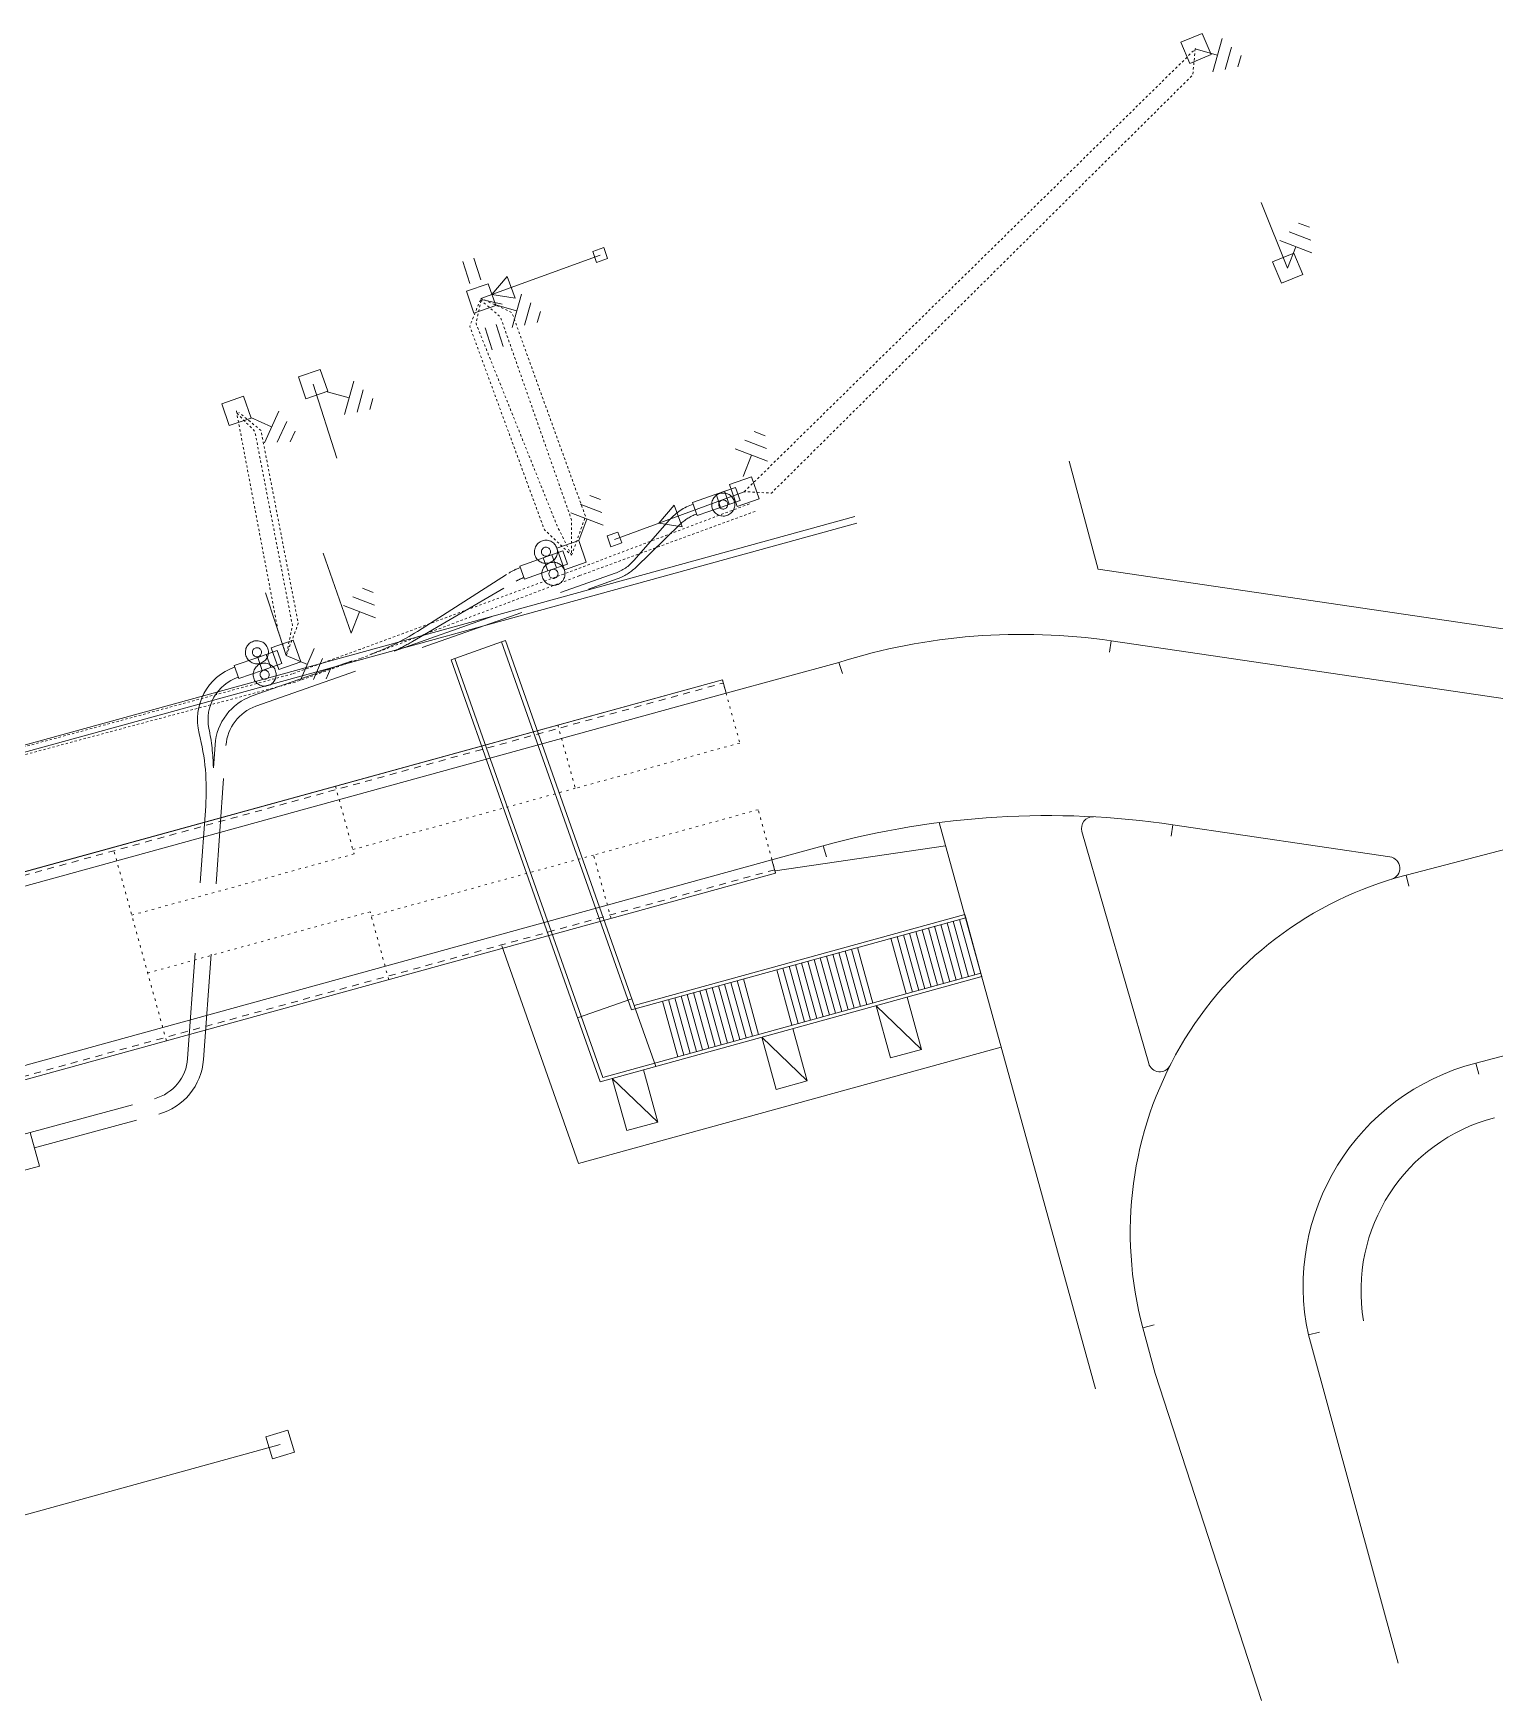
# Model space of a CAD drawing. Header units: metres. Extents: x 2698523 to 2699102, y 1261619 to 1261959.
# Drawn here: x 2698908 to 2698971.3, y 1261871.2 to 1261943.5 of the extents above; entities that cross this region are included whole.
import ezdxf

# ---------------------------------------------------------------- set-up
doc = ezdxf.new("R2010")
doc.units = ezdxf.units.M
for name, pattern in [('DGN Style 2', [7.644, 4.5864, -3.0576]), ('DGN Style 6', [14.538888, 0.007644, -3.0576, 5.3508, -3.0576, 0.007644, -3.0576]), ('LINIE_39', [0.2, 0, -0.2]), ('LINIE_75', [0.55, 0.3, -0.25]), ('STRICHLINIE', [0.75, 0.5, -0.25])]:
    doc.linetypes.add(name, pattern=pattern)
for name, color, linetype, lineweight, true_color in [('leitung', 7, 'Continuous', 5, 0x000000), ('masten', 7, 'Continuous', 5, 0x000000), ('querung_grueze', 7, 'Continuous', 5, 0x000000), ('uw_grueze', 7, 'Continuous', 5, 0x000000)]:
    doc.layers.add(name, color=color, linetype=linetype, lineweight=lineweight, true_color=true_color)

msp = doc.modelspace()

# ---------------------------------------------------------------- linework, layer by layer
at = {"layer": 'leitung', "linetype": 'DGN Style 2'}
for p, q in [((2698936.567, 1261923.151), (2698937.588, 1261923.509)), ((2698936.766, 1261922.585), (2698936.567, 1261923.151)), ((2698936.766, 1261922.585), (2698937.786, 1261922.943)), ((2698934.028, 1261920.639), (2698935.576, 1261922.401)), ((2698934.105, 1261920.338), (2698936.03, 1261922.208)), ((2698929.078, 1261920.396), (2698930.099, 1261920.754)), ((2698917.636, 1261914.315), (2698933.299, 1261919.839)), ((2698923.633, 1261916.708), (2698933.212, 1261920.087)), ((2698924.429, 1261917.126), (2698928.919, 1261919.74)), ((2698924.637, 1261917.561), (2698928.603, 1261920.089)), ((2698929.277, 1261919.83), (2698929.078, 1261920.396)), ((2698929.277, 1261919.83), (2698930.298, 1261920.188)), ((2698916.694, 1261916.079), (2698917.715, 1261916.436)), ((2698917.478, 1261914.764), (2698922.614, 1261916.575)), ((2698916.892, 1261915.512), (2698916.694, 1261916.079)), ((2698916.892, 1261915.512), (2698917.913, 1261915.87)), ((2698915.365, 1261898.987), (2698916.34, 1261912.615)), ((2698915.793, 1261911.648), (2698915.865, 1261912.649)), ((2698914.677, 1261899.037), (2698915.46, 1261909.977)), ((2698907.853, 1261895.829), (2698913.244, 1261897.294)), ((2698908.034, 1261895.164), (2698913.424, 1261896.629))]:
    msp.add_line(p, q, dxfattribs=at)
at = {"layer": 'leitung', "linetype": 'Continuous'}
for p, q in [((2698938.432, 1261923.806), (2698937.588, 1261923.509)), ((2698937.786, 1261922.943), (2698937.588, 1261923.509)), ((2698937.96, 1261923.64), (2698938.159, 1261923.074)), ((2698938.432, 1261923.806), (2698938.631, 1261923.24)), ((2698938.631, 1261923.24), (2698937.786, 1261922.943)), ((2698930.943, 1261921.051), (2698930.099, 1261920.754)), ((2698930.298, 1261920.188), (2698930.099, 1261920.754)), ((2698931.142, 1261920.485), (2698930.298, 1261920.188)), ((2698930.472, 1261920.885), (2698930.67, 1261920.319)), ((2698930.943, 1261921.051), (2698931.142, 1261920.485)), ((2698918.56, 1261916.731), (2698917.715, 1261916.436)), ((2698917.913, 1261915.87), (2698917.715, 1261916.436)), ((2698918.758, 1261916.165), (2698917.913, 1261915.87)), ((2698918.088, 1261916.566), (2698918.286, 1261916)), ((2698918.56, 1261916.731), (2698918.758, 1261916.165))]:
    msp.add_line(p, q, dxfattribs=at)
at = {"layer": 'leitung', "linetype": 'STRICHLINIE', "ltscale": 0.1}
for points in [[(2698938.814, 1261923.622), (2698958.394, 1261942.848)], [(2698916.79, 1261927.123), (2698918.594, 1261917.602), (2698918.952, 1261916.524), (2698918.952, 1261916.524), (2698918.952, 1261916.524)]]:
    msp.add_lwpolyline(points, dxfattribs=at)
at = {"layer": 'leitung', "linetype": 'DGN Style 6', "ltscale": 0.005, "flags": 128}
for points in [[(2698958.363, 1261942.828), (2698958.257, 1261941.699), (2698939.991, 1261923.563), (2698938.814, 1261923.622)], [(2698931.326, 1261920.867), (2698930.698, 1261922.136), (2698927.18, 1261930.916), (2698927.411, 1261931.962)], [(2698927.369, 1261931.947), (2698928.241, 1261931.197), (2698931.323, 1261922.397), (2698931.326, 1261920.867)], [(2698916.819, 1261927.034), (2698917.593, 1261926.228), (2698919.221, 1261917.819), (2698918.952, 1261916.524)], [(2698918.952, 1261916.524), (2698919.474, 1261917.907), (2698917.858, 1261926.276), (2698916.899, 1261927.063)], [(2698939.031, 1261923.094), (2698931.555, 1261920.261), (2698922.153, 1261916.783), (2698919.216, 1261915.72)], [(2698788.702, 1261883.506), (2698825.411, 1261890.605), (2698860.374, 1261899.68), (2698890.02, 1261907.778), (2698919.216, 1261915.72)]]:
    msp.add_lwpolyline(points, dxfattribs=at)
at = {"layer": 'leitung', "linetype": 'STRICHLINIE', "ltscale": 0.1, "flags": 128}
for points in [[(2698927.369, 1261931.947), (2698926.909, 1261930.796), (2698930.146, 1261921.967), (2698931.326, 1261920.867)], [(2698931.326, 1261920.867), (2698931.928, 1261922.547), (2698928.734, 1261931.393), (2698927.396, 1261932.006)]]:
    msp.add_lwpolyline(points, dxfattribs=at)
at = {"layer": 'leitung', "linetype": 'Continuous', "extrusion": (0, 0, -1), "flags": 128}
for points in [[(-2698938.177, 1261923.928), (-2698939.121, 1261924.26), (-2698939.452, 1261923.316), (-2698938.508, 1261922.985), (-2698938.177, 1261923.928)], [(-2698930.688, 1261921.174), (-2698931.632, 1261921.505), (-2698931.963, 1261920.561), (-2698931.02, 1261920.23), (-2698930.688, 1261921.174)]]:
    msp.add_lwpolyline(points, close=True, dxfattribs=at)
at = {"layer": 'leitung', "linetype": 'Continuous', "flags": 128}
for points in [[(2698938.399, 1261923.06), (2698938.396, 1261923.112), (2698938.389, 1261923.164), (2698938.376, 1261923.215), (2698938.357, 1261923.264), (2698938.334, 1261923.311), (2698938.306, 1261923.355), (2698938.273, 1261923.396), (2698938.237, 1261923.433), (2698938.196, 1261923.466), (2698938.153, 1261923.495), (2698938.106, 1261923.519), (2698938.058, 1261923.539), (2698938.007, 1261923.553), (2698937.956, 1261923.561), (2698937.903, 1261923.565), (2698937.851, 1261923.562), (2698937.799, 1261923.555), (2698937.749, 1261923.541), (2698937.699, 1261923.523), (2698937.653, 1261923.5), (2698937.609, 1261923.472), (2698937.568, 1261923.439), (2698937.53, 1261923.402), (2698937.497, 1261923.362), (2698937.468, 1261923.318), (2698937.444, 1261923.272), (2698937.425, 1261923.223), (2698937.411, 1261923.173), (2698937.402, 1261923.121), (2698937.399, 1261923.069), (2698937.401, 1261923.017), (2698937.409, 1261922.965), (2698937.422, 1261922.914), (2698937.44, 1261922.865), (2698937.463, 1261922.818), (2698937.492, 1261922.774), (2698937.524, 1261922.733), (2698937.561, 1261922.696), (2698937.601, 1261922.663), (2698937.645, 1261922.634), (2698937.691, 1261922.61), (2698937.74, 1261922.59), (2698937.79, 1261922.576), (2698937.842, 1261922.568), (2698937.894, 1261922.565), (2698937.947, 1261922.567), (2698937.998, 1261922.575), (2698938.049, 1261922.588), (2698938.098, 1261922.606), (2698938.145, 1261922.629), (2698938.189, 1261922.657), (2698938.23, 1261922.69), (2698938.267, 1261922.727), (2698938.301, 1261922.767), (2698938.33, 1261922.811), (2698938.354, 1261922.857), (2698938.373, 1261922.906), (2698938.387, 1261922.956), (2698938.396, 1261923.008), (2698938.399, 1261923.06)], [(2698930.713, 1261921.012), (2698930.71, 1261921.064), (2698930.703, 1261921.116), (2698930.69, 1261921.167), (2698930.671, 1261921.216), (2698930.648, 1261921.263), (2698930.62, 1261921.307), (2698930.587, 1261921.348), (2698930.55, 1261921.385), (2698930.51, 1261921.418), (2698930.466, 1261921.447), (2698930.42, 1261921.471), (2698930.371, 1261921.491), (2698930.321, 1261921.505), (2698930.269, 1261921.513), (2698930.217, 1261921.516), (2698930.165, 1261921.514), (2698930.113, 1261921.506), (2698930.062, 1261921.493), (2698930.013, 1261921.475), (2698929.966, 1261921.452), (2698929.922, 1261921.424), (2698929.881, 1261921.391), (2698929.844, 1261921.354), (2698929.811, 1261921.314), (2698929.782, 1261921.27), (2698929.758, 1261921.224), (2698929.739, 1261921.175), (2698929.725, 1261921.125), (2698929.716, 1261921.073), (2698929.713, 1261921.021), (2698929.715, 1261920.969), (2698929.723, 1261920.917), (2698929.736, 1261920.866), (2698929.754, 1261920.817), (2698929.777, 1261920.77), (2698929.806, 1261920.726), (2698929.838, 1261920.685), (2698929.875, 1261920.648), (2698929.915, 1261920.615), (2698929.959, 1261920.586), (2698930.005, 1261920.562), (2698930.054, 1261920.542), (2698930.104, 1261920.528), (2698930.156, 1261920.52), (2698930.208, 1261920.516), (2698930.26, 1261920.519), (2698930.312, 1261920.526), (2698930.363, 1261920.54), (2698930.412, 1261920.558), (2698930.459, 1261920.581), (2698930.503, 1261920.609), (2698930.544, 1261920.642), (2698930.581, 1261920.679), (2698930.614, 1261920.719), (2698930.643, 1261920.763), (2698930.668, 1261920.809), (2698930.687, 1261920.858), (2698930.701, 1261920.908), (2698930.709, 1261920.96), (2698930.713, 1261921.012)], [(2698933.336, 1261921.869), (2698932.865, 1261921.703)], [(2698932.865, 1261921.703), (2698933.031, 1261921.231)], [(2698933.031, 1261921.231), (2698933.502, 1261921.398)], [(2698933.502, 1261921.398), (2698933.336, 1261921.869)], [(2698931.038, 1261920.055), (2698931.036, 1261920.107), (2698931.028, 1261920.159), (2698931.015, 1261920.21), (2698930.996, 1261920.259), (2698930.973, 1261920.306), (2698930.945, 1261920.35), (2698930.912, 1261920.391), (2698930.876, 1261920.428), (2698930.835, 1261920.461), (2698930.792, 1261920.49), (2698930.745, 1261920.514), (2698930.697, 1261920.533), (2698930.646, 1261920.547), (2698930.595, 1261920.556), (2698930.542, 1261920.559), (2698930.49, 1261920.557), (2698930.438, 1261920.549), (2698930.388, 1261920.536), (2698930.339, 1261920.518), (2698930.292, 1261920.495), (2698930.248, 1261920.466), (2698930.207, 1261920.434), (2698930.169, 1261920.397), (2698930.136, 1261920.357), (2698930.107, 1261920.313), (2698930.083, 1261920.267), (2698930.064, 1261920.218), (2698930.05, 1261920.168), (2698930.041, 1261920.116), (2698930.038, 1261920.064), (2698930.04, 1261920.012), (2698930.048, 1261919.96), (2698930.061, 1261919.909), (2698930.079, 1261919.86), (2698930.103, 1261919.813), (2698930.131, 1261919.769), (2698930.163, 1261919.728), (2698930.2, 1261919.691), (2698930.24, 1261919.658), (2698930.284, 1261919.629), (2698930.331, 1261919.605), (2698930.379, 1261919.585), (2698930.43, 1261919.571), (2698930.481, 1261919.563), (2698930.534, 1261919.559), (2698930.586, 1261919.562), (2698930.637, 1261919.569), (2698930.688, 1261919.582), (2698930.737, 1261919.601), (2698930.784, 1261919.624), (2698930.828, 1261919.652), (2698930.869, 1261919.685), (2698930.906, 1261919.722), (2698930.94, 1261919.762), (2698930.969, 1261919.806), (2698930.993, 1261919.852), (2698931.012, 1261919.901), (2698931.026, 1261919.951), (2698931.035, 1261920.003), (2698931.038, 1261920.055)], [(2698918.181, 1261916.653), (2698918.179, 1261916.705), (2698918.171, 1261916.757), (2698918.158, 1261916.807), (2698918.14, 1261916.856), (2698918.116, 1261916.903), (2698918.088, 1261916.947), (2698918.056, 1261916.988), (2698918.019, 1261917.026), (2698917.979, 1261917.059), (2698917.935, 1261917.088), (2698917.888, 1261917.112), (2698917.84, 1261917.131), (2698917.789, 1261917.145), (2698917.738, 1261917.154), (2698917.685, 1261917.157), (2698917.633, 1261917.155), (2698917.582, 1261917.147), (2698917.531, 1261917.134), (2698917.482, 1261917.116), (2698917.435, 1261917.093), (2698917.391, 1261917.064), (2698917.35, 1261917.032), (2698917.313, 1261916.995), (2698917.279, 1261916.955), (2698917.25, 1261916.911), (2698917.226, 1261916.865), (2698917.207, 1261916.816), (2698917.193, 1261916.766), (2698917.184, 1261916.714), (2698917.181, 1261916.662), (2698917.183, 1261916.609), (2698917.191, 1261916.558), (2698917.204, 1261916.507), (2698917.223, 1261916.458), (2698917.246, 1261916.411), (2698917.274, 1261916.367), (2698917.307, 1261916.326), (2698917.343, 1261916.289), (2698917.384, 1261916.255), (2698917.427, 1261916.226), (2698917.474, 1261916.202), (2698917.522, 1261916.183), (2698917.573, 1261916.169), (2698917.624, 1261916.16), (2698917.677, 1261916.157), (2698917.729, 1261916.16), (2698917.781, 1261916.167), (2698917.831, 1261916.18), (2698917.88, 1261916.199), (2698917.927, 1261916.222), (2698917.971, 1261916.25), (2698918.012, 1261916.283), (2698918.05, 1261916.319), (2698918.083, 1261916.36), (2698918.112, 1261916.403), (2698918.136, 1261916.45), (2698918.155, 1261916.499), (2698918.169, 1261916.549), (2698918.178, 1261916.6), (2698918.181, 1261916.653)], [(2698918.517, 1261915.681), (2698918.514, 1261915.733), (2698918.506, 1261915.785), (2698918.493, 1261915.836), (2698918.475, 1261915.885), (2698918.452, 1261915.932), (2698918.424, 1261915.976), (2698918.391, 1261916.017), (2698918.354, 1261916.054), (2698918.314, 1261916.087), (2698918.27, 1261916.116), (2698918.224, 1261916.14), (2698918.175, 1261916.16), (2698918.125, 1261916.174), (2698918.073, 1261916.182), (2698918.021, 1261916.185), (2698917.969, 1261916.183), (2698917.917, 1261916.176), (2698917.866, 1261916.162), (2698917.817, 1261916.144), (2698917.77, 1261916.121), (2698917.726, 1261916.093), (2698917.685, 1261916.06), (2698917.648, 1261916.023), (2698917.615, 1261915.983), (2698917.586, 1261915.939), (2698917.562, 1261915.893), (2698917.542, 1261915.844), (2698917.528, 1261915.794), (2698917.52, 1261915.742), (2698917.517, 1261915.69), (2698917.519, 1261915.638), (2698917.526, 1261915.586), (2698917.54, 1261915.535), (2698917.558, 1261915.486), (2698917.581, 1261915.439), (2698917.609, 1261915.395), (2698917.642, 1261915.354), (2698917.679, 1261915.317), (2698917.719, 1261915.284), (2698917.763, 1261915.255), (2698917.809, 1261915.231), (2698917.858, 1261915.211), (2698917.908, 1261915.197), (2698917.96, 1261915.189), (2698918.012, 1261915.186), (2698918.064, 1261915.188), (2698918.116, 1261915.196), (2698918.167, 1261915.209), (2698918.216, 1261915.227), (2698918.263, 1261915.25), (2698918.307, 1261915.278), (2698918.348, 1261915.311), (2698918.385, 1261915.348), (2698918.418, 1261915.388), (2698918.447, 1261915.432), (2698918.471, 1261915.478), (2698918.491, 1261915.527), (2698918.505, 1261915.577), (2698918.513, 1261915.629), (2698918.517, 1261915.681)]]:
    msp.add_lwpolyline(points, dxfattribs=at)
at = {"layer": 'leitung', "linetype": 'DGN Style 6', "ltscale": 0.005}
msp.add_lwpolyline([(2698939.277, 1261922.768), (2698931.653, 1261919.973), (2698922.167, 1261916.386), (2698919.338, 1261915.361), (2698890.073, 1261907.506)], dxfattribs=at)
at = {"layer": 'leitung', "linetype": 'Continuous', "flags": 128}
for points in [[(2698938.096, 1261923.063), (2698938.092, 1261923.098), (2698938.085, 1261923.134), (2698938.069, 1261923.166), (2698938.05, 1261923.193), (2698938.022, 1261923.217), (2698937.995, 1261923.237), (2698937.96, 1261923.253), (2698937.928, 1261923.261), (2698937.893, 1261923.262), (2698937.857, 1261923.258), (2698937.822, 1261923.247), (2698937.79, 1261923.231), (2698937.762, 1261923.208), (2698937.742, 1261923.18), (2698937.722, 1261923.153), (2698937.71, 1261923.118), (2698937.702, 1261923.082), (2698937.702, 1261923.051), (2698937.709, 1261923.015), (2698937.721, 1261922.98), (2698937.74, 1261922.952), (2698937.76, 1261922.924), (2698937.787, 1261922.9), (2698937.818, 1261922.884), (2698937.854, 1261922.872), (2698937.889, 1261922.868), (2698937.925, 1261922.868), (2698937.956, 1261922.875), (2698937.992, 1261922.891), (2698938.02, 1261922.91), (2698938.047, 1261922.933), (2698938.067, 1261922.961), (2698938.083, 1261922.992), (2698938.091, 1261923.028), (2698938.096, 1261923.063)], [(2698930.41, 1261921.015), (2698930.406, 1261921.05), (2698930.398, 1261921.086), (2698930.383, 1261921.117), (2698930.364, 1261921.145), (2698930.336, 1261921.169), (2698930.309, 1261921.189), (2698930.273, 1261921.205), (2698930.242, 1261921.213), (2698930.207, 1261921.213), (2698930.171, 1261921.21), (2698930.136, 1261921.198), (2698930.104, 1261921.183), (2698930.076, 1261921.159), (2698930.056, 1261921.132), (2698930.036, 1261921.105), (2698930.024, 1261921.069), (2698930.016, 1261921.034), (2698930.016, 1261921.002), (2698930.023, 1261920.967), (2698930.035, 1261920.931), (2698930.054, 1261920.904), (2698930.074, 1261920.876), (2698930.101, 1261920.852), (2698930.132, 1261920.836), (2698930.168, 1261920.824), (2698930.203, 1261920.82), (2698930.239, 1261920.819), (2698930.27, 1261920.827), (2698930.306, 1261920.842), (2698930.333, 1261920.862), (2698930.361, 1261920.885), (2698930.381, 1261920.913), (2698930.397, 1261920.944), (2698930.405, 1261920.979), (2698930.41, 1261921.015)], [(2698930.735, 1261920.058), (2698930.731, 1261920.093), (2698930.724, 1261920.129), (2698930.708, 1261920.16), (2698930.689, 1261920.188), (2698930.661, 1261920.212), (2698930.634, 1261920.232), (2698930.599, 1261920.248), (2698930.567, 1261920.256), (2698930.532, 1261920.256), (2698930.496, 1261920.253), (2698930.461, 1261920.241), (2698930.429, 1261920.226), (2698930.401, 1261920.202), (2698930.382, 1261920.175), (2698930.362, 1261920.148), (2698930.35, 1261920.112), (2698930.341, 1261920.077), (2698930.341, 1261920.045), (2698930.349, 1261920.01), (2698930.36, 1261919.974), (2698930.38, 1261919.947), (2698930.399, 1261919.919), (2698930.426, 1261919.895), (2698930.458, 1261919.879), (2698930.493, 1261919.867), (2698930.528, 1261919.863), (2698930.564, 1261919.862), (2698930.595, 1261919.87), (2698930.631, 1261919.885), (2698930.659, 1261919.905), (2698930.686, 1261919.928), (2698930.706, 1261919.956), (2698930.722, 1261919.987), (2698930.731, 1261920.022), (2698930.735, 1261920.058)], [(2698917.878, 1261916.656), (2698917.874, 1261916.691), (2698917.867, 1261916.727), (2698917.851, 1261916.758), (2698917.832, 1261916.786), (2698917.805, 1261916.81), (2698917.777, 1261916.83), (2698917.742, 1261916.846), (2698917.71, 1261916.854), (2698917.675, 1261916.854), (2698917.64, 1261916.851), (2698917.604, 1261916.839), (2698917.572, 1261916.824), (2698917.545, 1261916.8), (2698917.525, 1261916.773), (2698917.505, 1261916.746), (2698917.493, 1261916.71), (2698917.484, 1261916.675), (2698917.484, 1261916.643), (2698917.492, 1261916.608), (2698917.503, 1261916.572), (2698917.523, 1261916.545), (2698917.542, 1261916.517), (2698917.569, 1261916.493), (2698917.601, 1261916.477), (2698917.636, 1261916.465), (2698917.671, 1261916.46), (2698917.707, 1261916.46), (2698917.738, 1261916.468), (2698917.774, 1261916.483), (2698917.802, 1261916.503), (2698917.83, 1261916.526), (2698917.85, 1261916.553), (2698917.866, 1261916.585), (2698917.874, 1261916.62), (2698917.878, 1261916.656)], [(2698918.635, 1261915.91), (2698919.579, 1261916.24), (2698919.249, 1261917.184), (2698918.305, 1261916.854), (2698918.635, 1261915.91)], [(2698918.213, 1261915.684), (2698918.21, 1261915.719), (2698918.202, 1261915.755), (2698918.187, 1261915.786), (2698918.167, 1261915.814), (2698918.14, 1261915.838), (2698918.113, 1261915.858), (2698918.077, 1261915.874), (2698918.046, 1261915.882), (2698918.01, 1261915.883), (2698917.975, 1261915.879), (2698917.939, 1261915.867), (2698917.908, 1261915.852), (2698917.88, 1261915.829), (2698917.86, 1261915.801), (2698917.84, 1261915.774), (2698917.828, 1261915.738), (2698917.82, 1261915.703), (2698917.819, 1261915.672), (2698917.827, 1261915.636), (2698917.839, 1261915.6), (2698917.858, 1261915.573), (2698917.877, 1261915.545), (2698917.905, 1261915.521), (2698917.936, 1261915.505), (2698917.971, 1261915.493), (2698918.007, 1261915.489), (2698918.042, 1261915.488), (2698918.074, 1261915.496), (2698918.109, 1261915.512), (2698918.137, 1261915.531), (2698918.165, 1261915.554), (2698918.185, 1261915.582), (2698918.201, 1261915.613), (2698918.209, 1261915.648), (2698918.213, 1261915.684)], [(2698903.52, 1261893.089), (2698908.248, 1261894.374), (2698907.855, 1261895.822), (2698903.126, 1261894.537), (2698903.52, 1261893.089)]]:
    msp.add_lwpolyline(points, close=True, dxfattribs=at)
at = {"layer": 'leitung', "linetype": 'DGN Style 2'}
for centre, radius, start, end in [((2698937.389, 1261920.809), 2.413, 109.3529, 138.71815), ((2698937.389, 1261920.809), 1.95, 109.3529, 134.16376), ((2698929.9, 1261918.055), 2.413, 109.3529, 122.52135), ((2698929.9, 1261918.055), 1.95, 109.3529, 120.20656), ((2698919.332, 1261925.882), 9.868, 289.42665, 302.52135), ((2698919.332, 1261925.882), 10.132, 295.12127, 300.20656), ((2698917.512, 1261913.736), 2.413, 109.26841, 194.40394), ((2698917.512, 1261913.736), 1.95, 109.26841, 191.31899), ((2698912.732, 1261899.176), 1.95, 285.20218, 355.90712), ((2698912.732, 1261899.176), 2.639, 285.20218, 355.90712)]:
    msp.add_arc(centre, radius, start, end, dxfattribs=at)
at = {"layer": 'leitung', "linetype": 'DGN Style 2', "extrusion": (0, 0, -1)}
for centre, radius, start, end in [((-2698932.563, 1261921.926), 1.95, 221.28185, 250.57335), ((-2698932.563, 1261921.926), 2.213, 225.83624, 250.57335), ((-2698918.285, 1261912.476), 2.426, 4.09288, 70.57335), ((-2698918.285, 1261912.476), 1.95, 4.09288, 70.57335), ((-2698905.666, 1261911.365), 10.132, 168.68101, 178.39826), ((-2698905.617, 1261910.681), 9.868, 165.59606, 184.09288)]:
    msp.add_arc(centre, radius, start, end, dxfattribs=at)
at = {"layer": 'masten', "linetype": 'Continuous'}
for p, q in [((2698959.125, 1261941.839), (2698959.526, 1261943.28)), ((2698959.669, 1261941.941), (2698959.937, 1261942.904)), ((2698960.218, 1261942.05), (2698960.353, 1261942.535)), ((2698962.371, 1261933.316), (2698961.229, 1261936.163)), ((2698963.319, 1261935.09), (2698962.848, 1261935.27)), ((2698963.427, 1261933.983), (2698962.029, 1261934.517)), ((2698963.376, 1261934.533), (2698962.441, 1261934.89)), ((2698928.745, 1261930.747), (2698929.146, 1261932.188)), ((2698929.288, 1261930.849), (2698929.556, 1261931.812)), ((2698929.837, 1261930.958), (2698929.973, 1261931.443)), ((2698921.483, 1261926.971), (2698921.884, 1261928.413)), ((2698920.115, 1261928.289), (2698921.151, 1261925.083)), ((2698922.026, 1261927.073), (2698922.294, 1261928.037)), ((2698918.012, 1261925.746), (2698918.632, 1261927.108)), ((2698922.575, 1261927.182), (2698922.711, 1261927.668)), ((2698918.564, 1261925.763), (2698918.979, 1261926.673)), ((2698919.124, 1261925.785), (2698919.333, 1261926.243)), ((2698939.768, 1261925.493), (2698938.834, 1261925.85)), ((2698939.711, 1261926.05), (2698939.24, 1261926.23)), ((2698939.819, 1261924.942), (2698938.421, 1261925.476)), ((2698932.58, 1261923.279), (2698932.109, 1261923.459)), ((2698932.688, 1261922.172), (2698931.29, 1261922.706)), ((2698932.637, 1261922.722), (2698931.703, 1261923.08)), ((2698921.764, 1261917.485), (2698920.558, 1261920.95)), ((2698918.952, 1261916.524), (2698918.055, 1261919.228)), ((2698922.777, 1261918.696), (2698921.845, 1261919.059)), ((2698922.723, 1261919.254), (2698922.254, 1261919.437)), ((2698922.824, 1261918.145), (2698921.43, 1261918.688)), ((2698919.575, 1261915.442), (2698920.166, 1261916.816)), ((2698920.127, 1261915.47), (2698920.522, 1261916.389)), ((2698920.686, 1261915.504), (2698920.885, 1261915.967))]:
    msp.add_line(p, q, dxfattribs=at)
at = {"layer": 'masten'}
for p, q in [((2698927.396, 1261932.006), (2698932.564, 1261933.888)), ((2698933.183, 1261921.551), (2698938.814, 1261923.622)), ((2698935.108, 1261922.259), (2698935.773, 1261923.04)), ((2698935.773, 1261923.04), (2698936.122, 1261922.103)), ((2698936.122, 1261922.103), (2698935.108, 1261922.259))]:
    msp.add_line(p, q, dxfattribs=at)
at = {"layer": 'masten', "extrusion": (0, 0, -1)}
for p, q in [((2698928.536, 1261932.954), (2698927.865, 1261932.177)), ((2698928.879, 1261932.014), (2698928.536, 1261932.954)), ((2698927.865, 1261932.177), (2698928.879, 1261932.014))]:
    msp.add_line(p, q, dxfattribs=at)
at = {"layer": 'masten', "linetype": 'Continuous', "flags": 128}
for points in [[(2698958.126, 1261942.193), (2698959.048, 1261942.58), (2698958.661, 1261943.502), (2698957.739, 1261943.115), (2698958.126, 1261942.193)], [(2698962.1, 1261932.662), (2698963.024, 1261933.045), (2698962.641, 1261933.969), (2698961.717, 1261933.586), (2698962.1, 1261932.662)], [(2698927.089, 1261931.369), (2698928.034, 1261931.696), (2698927.707, 1261932.641), (2698926.762, 1261932.314), (2698927.089, 1261931.369)], [(2698919.806, 1261927.653), (2698920.751, 1261927.98), (2698920.424, 1261928.925), (2698919.479, 1261928.598), (2698919.806, 1261927.653)], [(2698916.481, 1261926.487), (2698917.426, 1261926.814), (2698917.099, 1261927.759), (2698916.154, 1261927.432), (2698916.481, 1261926.487)]]:
    msp.add_lwpolyline(points, close=True, dxfattribs=at)
for points in [[(2698958.363, 1261942.828), (2698959.322, 1261942.561)], [(2698932.716, 1261934.207), (2698932.245, 1261934.041)], [(2698932.883, 1261933.735), (2698932.716, 1261934.207)], [(2698962.371, 1261933.316), (2698962.726, 1261934.246)], [(2698926.919, 1261932.651), (2698926.612, 1261933.603)], [(2698927.395, 1261932.805), (2698927.088, 1261933.757)], [(2698932.245, 1261934.041), (2698932.411, 1261933.569)], [(2698932.411, 1261933.569), (2698932.883, 1261933.735)], [(2698927.982, 1261931.736), (2698928.942, 1261931.469)], [(2698927.878, 1261929.771), (2698927.571, 1261930.722)], [(2698928.354, 1261929.924), (2698928.047, 1261930.876)], [(2698920.72, 1261927.96), (2698921.68, 1261927.693)], [(2698917.412, 1261926.842), (2698918.318, 1261926.429)], [(2698938.763, 1261924.275), (2698939.118, 1261925.206)], [(2698931.632, 1261921.505), (2698931.988, 1261922.435)], [(2698921.764, 1261917.485), (2698922.126, 1261918.413)], [(2698918.952, 1261916.524), (2698919.867, 1261916.131)]]:
    msp.add_lwpolyline(points, dxfattribs=at)
at = {"layer": 'masten', "flags": 128}
msp.add_lwpolyline([(2698927.411, 1261931.962), (2698928.307, 1261931.756)], dxfattribs=at)
at = {"layer": 'querung_grueze'}
for p, q in [((2699094.705, 1261940.209), (2698967.504, 1261906.989)), ((2698954.159, 1261920.251), (2698952.905, 1261924.939)), ((2698954.159, 1261920.266), (2698974.051, 1261917.333)), ((2698954.642, 1261916.657), (2698954.715, 1261917.151)), ((2698954.715, 1261917.151), (2698977.689, 1261913.764)), ((2698938.02, 1261914.888), (2698942.916, 1261916.219)), ((2698943.066, 1261915.742), (2698942.916, 1261916.219)), ((2698954.04, 1261884.715), (2698947.266, 1261909.27)), ((2698957.319, 1261908.681), (2698957.392, 1261909.176)), ((2698966.807, 1261907.785), (2698957.392, 1261909.176)), ((2698940.011, 1261907.657), (2698942.239, 1261908.265)), ((2698940.144, 1261907.175), (2698947.543, 1261908.268)), ((2698942.37, 1261907.783), (2698942.239, 1261908.265)), ((2698956.346, 1261898.823), (2698953.451, 1261908.882)), ((2698967.631, 1261906.505), (2698967.504, 1261906.989)), ((2698970.532, 1261898.839), (2698998.09, 1261906.025)), ((2698970.658, 1261898.356), (2698970.532, 1261898.839)), ((2698956.579, 1261887.481), (2698956.097, 1261887.351)), ((2698956.097, 1261887.351), (2698956.629, 1261885.372)), ((2698963.759, 1261887.162), (2698963.27, 1261887.057)), ((2698967.158, 1261872.808), (2698963.27, 1261887.057)), ((2698956.629, 1261885.372), (2698961.234, 1261871.184))]:
    msp.add_line(p, q, dxfattribs=at)
at = {"layer": 'querung_grueze', "linetype": 'Continuous'}
for p, q in [((2698926.265, 1261916.393), (2698928.287, 1261917.107)), ((2698928.287, 1261917.107), (2698928.453, 1261917.166)), ((2698928.287, 1261917.107), (2698933.917, 1261901.152)), ((2698928.453, 1261917.166), (2698934.037, 1261901.341)), ((2698926.099, 1261916.335), (2698926.265, 1261916.393)), ((2698926.099, 1261916.335), (2698932.559, 1261898.03)), ((2698926.265, 1261916.393), (2698932.679, 1261898.218)), ((2698937.862, 1261915.468), (2698882.087, 1261900.111)), ((2698938.021, 1261914.889), (2698937.862, 1261915.468)), ((2698938.021, 1261914.889), (2698882.245, 1261899.532)), ((2698940.012, 1261907.658), (2698884.237, 1261892.302)), ((2698940.012, 1261907.658), (2698940.171, 1261907.08)), ((2698940.171, 1261907.08), (2698884.445, 1261891.737)), ((2698934.037, 1261901.341), (2698948.372, 1261905.288)), ((2698948.412, 1261905.143), (2698948.372, 1261905.288)), ((2698933.917, 1261901.152), (2698948.412, 1261905.143)), ((2698946.916, 1261902.138), (2698946.252, 1261904.549)), ((2698947.186, 1261902.213), (2698946.522, 1261904.623)), ((2698947.456, 1261902.287), (2698946.792, 1261904.697)), ((2698947.726, 1261902.361), (2698947.062, 1261904.772)), ((2698947.996, 1261902.436), (2698947.332, 1261904.846)), ((2698948.266, 1261902.51), (2698947.602, 1261904.92)), ((2698948.536, 1261902.584), (2698947.872, 1261904.995)), ((2698948.806, 1261902.659), (2698948.142, 1261905.069)), ((2698949.075, 1261902.733), (2698948.412, 1261905.143)), ((2698928.296, 1261903.924), (2698931.625, 1261894.489)), ((2698944.39, 1261901.443), (2698943.726, 1261903.853)), ((2698945.836, 1261901.841), (2698945.172, 1261904.251)), ((2698946.106, 1261901.915), (2698945.442, 1261904.326)), ((2698946.376, 1261901.99), (2698945.712, 1261904.4)), ((2698946.646, 1261902.064), (2698945.982, 1261904.474)), ((2698941.69, 1261900.699), (2698941.027, 1261903.11)), ((2698941.96, 1261900.774), (2698941.297, 1261903.184)), ((2698942.23, 1261900.848), (2698941.567, 1261903.258)), ((2698942.5, 1261900.922), (2698941.837, 1261903.333)), ((2698942.77, 1261900.997), (2698942.106, 1261903.407)), ((2698943.04, 1261901.071), (2698942.376, 1261903.481)), ((2698943.31, 1261901.145), (2698942.646, 1261903.556)), ((2698943.58, 1261901.22), (2698942.916, 1261903.63)), ((2698943.85, 1261901.294), (2698943.186, 1261903.704)), ((2698944.12, 1261901.368), (2698943.456, 1261903.779)), ((2698932.559, 1261898.03), (2698949.115, 1261902.588)), ((2698932.679, 1261898.218), (2698949.075, 1261902.733)), ((2698939.164, 1261900.004), (2698938.501, 1261902.414)), ((2698939.434, 1261900.078), (2698938.771, 1261902.489)), ((2698940.88, 1261900.476), (2698940.217, 1261902.887)), ((2698941.15, 1261900.551), (2698940.487, 1261902.961)), ((2698941.42, 1261900.625), (2698940.757, 1261903.035)), ((2698949.115, 1261902.588), (2698949.075, 1261902.733)), ((2698936.465, 1261899.261), (2698935.801, 1261901.671)), ((2698936.735, 1261899.335), (2698936.071, 1261901.745)), ((2698937.005, 1261899.409), (2698936.341, 1261901.82)), ((2698937.275, 1261899.484), (2698936.611, 1261901.894)), ((2698937.545, 1261899.558), (2698936.881, 1261901.968)), ((2698937.815, 1261899.632), (2698937.151, 1261902.043)), ((2698938.084, 1261899.707), (2698937.421, 1261902.117)), ((2698938.354, 1261899.781), (2698937.691, 1261902.191)), ((2698938.624, 1261899.855), (2698937.961, 1261902.266)), ((2698938.894, 1261899.93), (2698938.231, 1261902.34)), ((2698945.876, 1261901.696), (2698946.5, 1261899.431)), ((2698931.583, 1261900.794), (2698933.937, 1261901.625)), ((2698934.037, 1261901.341), (2698934.971, 1261898.694)), ((2698935.925, 1261899.112), (2698935.261, 1261901.522)), ((2698936.195, 1261899.186), (2698935.531, 1261901.597)), ((2698945.15, 1261899.059), (2698944.526, 1261901.325)), ((2698944.526, 1261901.325), (2698946.5, 1261899.431)), ((2698940.92, 1261900.332), (2698941.544, 1261898.066)), ((2698931.625, 1261894.489), (2698949.952, 1261899.535)), ((2698940.194, 1261897.695), (2698939.57, 1261899.96)), ((2698939.57, 1261899.96), (2698941.544, 1261898.066)), ((2698946.5, 1261899.431), (2698945.15, 1261899.059)), ((2698933.714, 1261895.91), (2698933.09, 1261898.176)), ((2698933.09, 1261898.176), (2698935.064, 1261896.282)), ((2698934.44, 1261898.548), (2698935.064, 1261896.282)), ((2698941.544, 1261898.066), (2698940.194, 1261897.695)), ((2698935.064, 1261896.282), (2698933.714, 1261895.91))]:
    msp.add_line(p, q, dxfattribs=at)
at = {"layer": 'querung_grueze', "linetype": 'LINIE_39'}
for p, q in [((2698937.862, 1261915.468), (2698938.618, 1261912.72)), ((2698930.727, 1261913.503), (2698931.484, 1261910.756)), ((2698938.618, 1261912.72), (2698931.484, 1261910.756)), ((2698921.086, 1261910.849), (2698921.896, 1261907.908)), ((2698931.484, 1261910.756), (2698921.842, 1261908.101)), ((2698939.415, 1261909.828), (2698932.28, 1261907.863)), ((2698940.171, 1261907.08), (2698939.415, 1261909.828)), ((2698913.754, 1261899.806), (2698911.445, 1261908.194)), ((2698921.896, 1261907.908), (2698912.254, 1261905.254)), ((2698932.28, 1261907.863), (2698922.639, 1261905.209)), ((2698933.037, 1261905.116), (2698932.28, 1261907.863)), ((2698922.586, 1261905.402), (2698912.945, 1261902.747)), ((2698923.395, 1261902.461), (2698922.586, 1261905.402))]:
    msp.add_line(p, q, dxfattribs=at)
at = {"layer": 'querung_grueze', "linetype": 'LINIE_75'}
for p, q in [((2698879.958, 1261899.369), (2698937.901, 1261915.323)), ((2698940.131, 1261907.225), (2698882.187, 1261891.271))]:
    msp.add_line(p, q, dxfattribs=at)
at = {"layer": 'querung_grueze', "linetype": 'Continuous', "ltscale": 0.5, "flags": 128}
msp.add_lwpolyline([(2698818.77, 1261886.891), (2698856.577, 1261898.584), (2698856.581, 1261898.586), (2698908.22, 1261912.804), (2698943.605, 1261922.546)], dxfattribs=at)
at = {"layer": 'querung_grueze', "flags": 128}
for points in [[(2698856.666, 1261898.298), (2698880.543, 1261904.872), (2698908.299, 1261912.514), (2698943.685, 1261922.257)], [(2698857.993, 1261893.477), (2698881.87, 1261900.051), (2698909.627, 1261907.694), (2698937.862, 1261915.468)]]:
    msp.add_lwpolyline(points, dxfattribs=at)
at = {"layer": 'querung_grueze', "extrusion": (0, 0, -1)}
for centre, radius, start, end in [((-2698950.85, 1261890.935), 26.5, 72.58045, 98.38713), ((-2698971.547, 1261891.508), 16, 344.94268, 75.36341), ((-2698956.826, 1261898.961), 0.5, 206.85174, 343.94705), ((-2698973.046, 1261889.161), 10, 347.85586, 75.43769)]:
    msp.add_arc(centre, radius, start, end, dxfattribs=at)
at = {"layer": 'querung_grueze'}
for centre, radius, start, end in [((2698951.987, 1261872.573), 37, 81.59922, 105.27538), ((2698953.932, 1261909.021), 0.5, 86.94526, 196.05295), ((2698966.734, 1261907.29), 0.5, 286.95955, 81.59922), ((2698973.301, 1261888.969), 7.75, 104.61366, 189.6935)]:
    msp.add_arc(centre, radius, start, end, dxfattribs=at)
at = {"layer": 'uw_grueze'}
for p, q in [((2698918.064, 1261882.625), (2698919.022, 1261882.914)), ((2698919.311, 1261881.957), (2698919.022, 1261882.914)), ((2698918.354, 1261881.668), (2698918.064, 1261882.625)), ((2698918.354, 1261881.668), (2698919.311, 1261881.957))]:
    msp.add_line(p, q, dxfattribs=at)
at = {"layer": 'uw_grueze', "linetype": 'Continuous', "flags": 128}
msp.add_lwpolyline([(2698903.745, 1261878.173), (2698918.689, 1261882.288)], dxfattribs=at)

doc.saveas('drawing.dxf')
